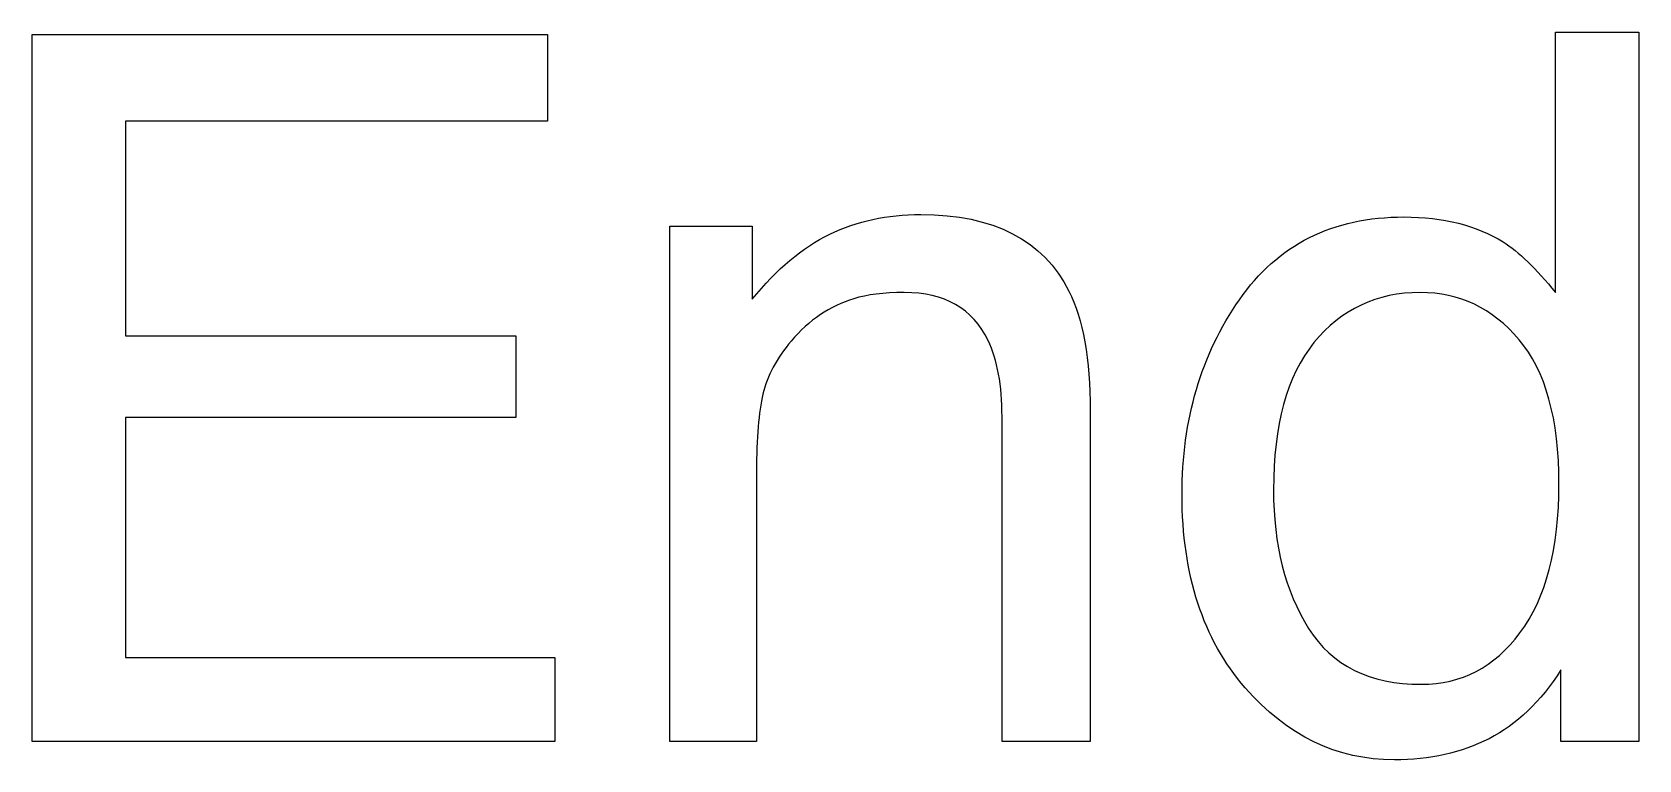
# Model space of a CAD drawing. Extents: x 4 to 3817, y -1117 to 2373.
# Drawn here: x 3272.9 to 3507.6, y -1006.8 to -900.5 of the extents above; entities that cross this region are included whole.
import ezdxf

# ---------------------------------------------------------------- set-up
doc = ezdxf.new("R2010")
doc.units = 0
doc.layers.add('Capa_1', color=7, linetype='CONTINUOUS')

msp = doc.modelspace()

# ---------------------------------------------------------------- linework, layer by layer
at = {"layer": 'Capa_1', "color": 7}
for points in [[(3272.865225, -900.843836), (3348.16995, -900.843836), (3348.16995, -913.500086), (3286.50585, -913.500086), (3286.50585, -944.859461), (3343.529325, -944.859461), (3343.529325, -956.812586), (3286.50585, -956.812586), (3286.50585, -991.828211), (3349.2246, -991.828211), (3349.2246, -1004.132861), (3272.865225, -1004.132861)], [(3311.04495, -900.843836)], [(3395.771475, -927.000086)], [(3473.25585, -927.492236)], [(3454.2012, -967.359461)]]:
    msp.add_lwpolyline(points, close=True, dxfattribs=at)
for points in [[(3495.404325, -938.531336), (3495.404325, -900.492236), (3507.56835, -900.492236), (3507.56835, -1004.132861), (3496.177725, -1004.132861), (3496.177725, -993.656336)], [(3366.029325, -928.828211), (3378.052725, -928.828211), (3378.052725, -939.515711)], [(3378.685575, -964.687586), (3378.685575, -1004.132861), (3366.029325, -1004.132861), (3366.029325, -928.828211)], [(3427.4121, -955.828211), (3427.4121, -1004.132861), (3414.54495, -1004.132861), (3414.54495, -956.671961)]]:
    msp.add_lwpolyline(points, dxfattribs=at)
for points in [[(3389.373075, -930.023486), (3393.357425, -928.101636), (3397.7871, -927.140711), (3402.6621, -927.140711)], [(3402.6621, -927.140711), (3413.3496, -927.140711), (3420.56835, -930.867261), (3424.31835, -938.320361)], [(3449.208975, -939.585986), (3454.833975, -931.523486), (3462.8496, -927.492236), (3473.25585, -927.492236)], [(3473.25585, -927.492236), (3479.0215, -927.492236), (3483.849625, -928.710986), (3487.740225, -931.148486)], [(3378.052725, -939.515711), (3381.615225, -935.109461), (3385.388675, -931.945386), (3389.373075, -930.023486)], [(3487.740225, -931.148486), (3489.990225, -932.554736), (3492.544925, -935.015686), (3495.404325, -938.531336)], [(3400.271475, -938.531336), (3397.271475, -938.531336), (3394.81055, -938.836011), (3392.8887, -939.445361)], [(3412.50585, -945.562586), (3410.25585, -940.875086), (3406.177725, -938.531336), (3400.271475, -938.531336)], [(3424.31835, -938.320361), (3426.38085, -942.398511), (3427.4121, -948.234461), (3427.4121, -955.828211)], [(3475.646475, -938.531336), (3469.271475, -938.531336), (3464.0918, -940.968836), (3460.10745, -945.843836)], [(3490.060575, -945.421961), (3486.169925, -940.828211), (3481.365225, -938.531336), (3475.646475, -938.531336)], [(3392.8887, -939.445361), (3389.41995, -940.476611), (3386.373075, -942.539111), (3383.748075, -945.632861)], [(3440.841825, -968.062586), (3440.841825, -957.093836), (3443.630875, -947.601636), (3449.208975, -939.585986)], [(3383.748075, -945.632861), (3381.638675, -948.117261), (3380.25585, -950.695386), (3379.5996, -953.367236)], [(3414.54495, -956.671961), (3414.54495, -952.078211), (3413.86525, -948.375086), (3412.50585, -945.562586)], [(3460.10745, -945.843836), (3456.16995, -950.718836), (3454.2012, -957.890711), (3454.2012, -967.359461)], [(3495.896475, -966.515711), (3495.896475, -957.000061), (3493.951175, -949.968811), (3490.060575, -945.421961)], [(3379.5996, -953.367236), (3378.99025, -955.992236), (3378.685575, -959.765686), (3378.685575, -964.687586)], [(3490.2012, -988.242236), (3493.99805, -983.179736), (3495.896475, -975.937561), (3495.896475, -966.515711)], [(3450.052725, -996.257861), (3443.912125, -989.179761), (3440.841825, -979.781336), (3440.841825, -968.062586)], [(3454.2012, -967.359461), (3454.2012, -975.421961), (3455.912125, -982.171961), (3459.333975, -987.609461)], [(3459.333975, -987.609461), (3462.755875, -993.046961), (3468.24025, -995.765711), (3475.7871, -995.765711)], [(3475.7871, -995.765711), (3481.6465, -995.765711), (3486.4512, -993.257886), (3490.2012, -988.242236)], [(3496.177725, -993.656336), (3493.224625, -998.296936), (3489.73245, -1001.648486), (3485.7012, -1003.710986)], [(3471.8496, -1006.804736), (3463.459, -1006.804736), (3456.193375, -1003.289111), (3450.052725, -996.257861)], [(3485.7012, -1003.710986), (3481.66995, -1005.773486), (3477.05275, -1006.804736), (3471.8496, -1006.804736)]]:
    msp.add_open_spline(points, degree=3, dxfattribs=at)

doc.saveas('drawing.dxf')
